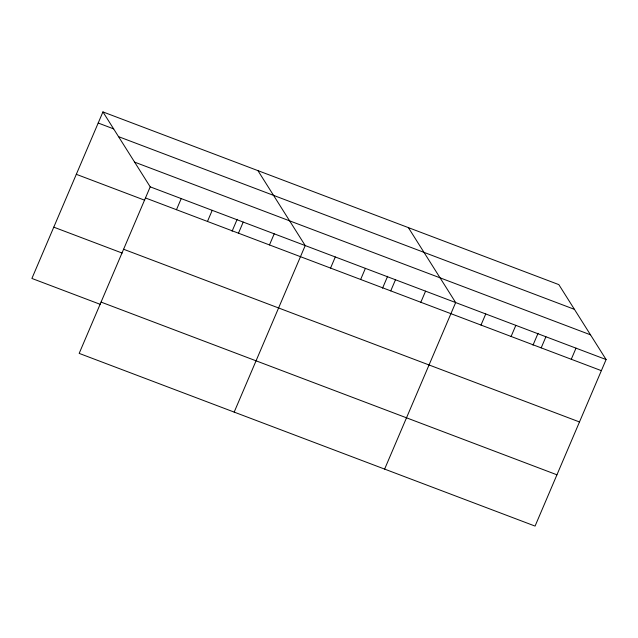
<?xml version="1.0" encoding="UTF-8"?>
<svg xmlns="http://www.w3.org/2000/svg" width="638" height="638" viewBox="0 0 638 638"><rect width="100%" height="100%" fill="white"/><g stroke="black" fill="none" stroke-linecap="round" stroke-linejoin="round"><path stroke-width="0.96" d="M102.933 111.913L150.209 186.846L79.176 353.388L535.067 526.087L606.1 359.553L558.824 284.612L102.933 111.913L31.9 278.447L100.286 304.358M176.471 209.703L181.216 198.593M207.47 221.45L212.215 210.333M232.096 231.203L237.176 219.297M238.476 233.197L243.214 222.08M269.475 244.936L274.212 233.827M234.178 412.1L305.211 245.566L257.935 170.633M330.564 268.08L335.301 256.962M360.653 279.476L365.391 268.367M382.545 288.193L387.625 276.286M390.743 290.872L395.48 279.763M420.825 302.276L425.57 291.159M384.626 469.097L455.66 302.556L408.376 227.622M481.004 325.069L485.749 313.96M511.094 336.465L515.831 325.356M532.985 345.182L538.065 333.283M541.183 347.869L545.921 336.752M571.273 359.266L576.01 348.149M98.196 123.022L113.692 128.9M118.532 136.644L574.423 309.342M134.61 162.124L590.501 334.822M150.209 186.846L606.1 359.553M145.472 197.963L601.363 370.662M76.313 174.318L144.698 200.22M123.597 249.251L579.479 421.957M53.775 227.16L122.161 253.063M101.059 302.093L556.942 474.8"/></g></svg>
